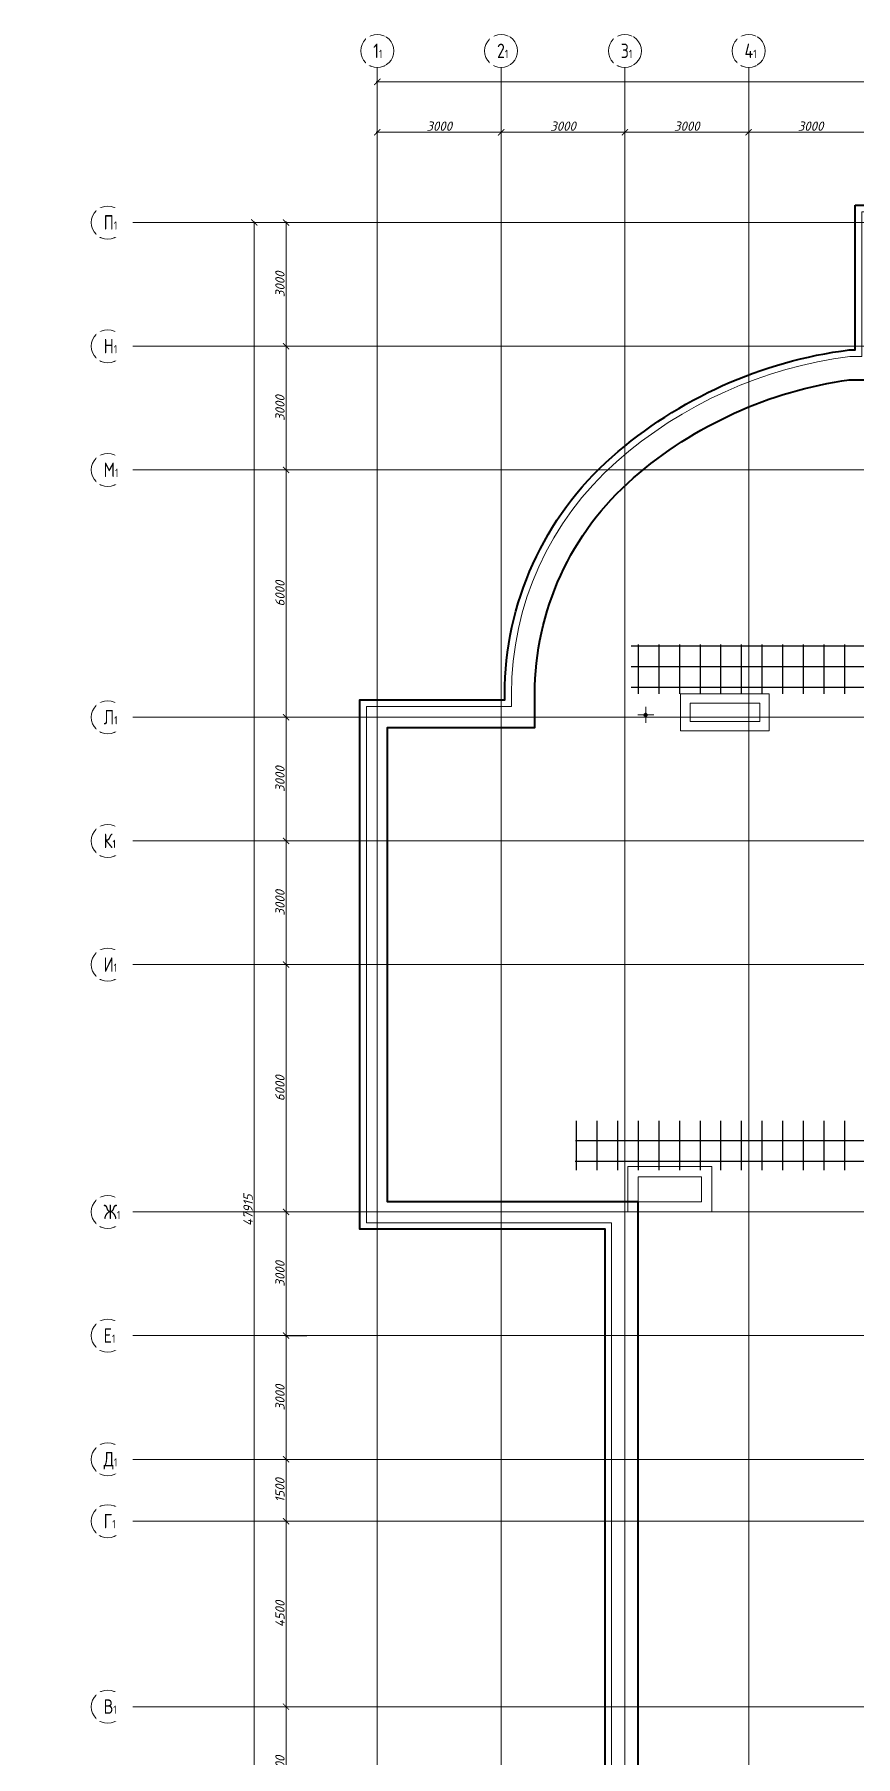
# Model space of a CAD drawing. Header units: millimetres. Extents: x 0 to 546, y 0 to 356.
# Drawn here: x 459.83 to 479.73, y 284.82 to 326.59 of the extents above; entities that cross this region are included whole.
import ezdxf
from ezdxf import colors
from ezdxf.entities.mleader import LeaderData, LeaderLine
from ezdxf.math import Vec2, Vec3

# ---------------------------------------------------------------- set-up
doc = ezdxf.new("R2010")
doc.units = ezdxf.units.MM
for name, pattern in [('ACAD_ISO02W100', [15, 12, -3]), ('CENTER', [2, 1.25, -0.25, 0.25, -0.25]), ('HIDDEN', [6, 4, -2])]:
    doc.linetypes.add(name, pattern=pattern)
for name, color, linetype, lineweight in [('_ВК-К1', 14, 'Continuous', 40), ('АР_Навесной фасад', 147, 'Continuous', 5), ('АР_Оси', 195, 'Continuous', 9), ('АР_Оси размеры', 164, 'Continuous', 9), ('АР_Отметки', 250, 'Continuous', 15), ('перекр 0.3', 181, 'Continuous', 30), ('Подвал', 250, 'Continuous', 30), ('пунктир', 251, 'Continuous', 13)]:
    doc.layers.add(name, color=color, linetype=linetype, lineweight=lineweight)
doc.layers.add('АР_Кровля дорожки', color=245, linetype='Continuous')
doc.styles.add('ISOCPEUR', font='isocpeur.ttf', dxfattribs={"width": 0.7})
doc.styles.add('ГОСТ 2.304', font='isocpeur.ttf', dxfattribs={"width": 0.7})
doc.styles.add('Мой', font='isocpeui.ttf')
doc.dimstyles.new('Размер в модели', dxfattribs={"dimscale": 0.5, "dimtxt": 0.45, "dimasz": 0.3, "dimexe": 0.05, "dimexo": 0.05, "dimgap": 0.07, "dimtad": 1, "dimdec": 0, "dimlfac": 1000, "dimzin": 1, "dimdsep": 46, "dimtxsty": 'Мой', "dimblk": 'ARCHTICK', "dimcen": 0, "dimdle": 0.05, "dimclrd": 7, "dimclre": 7, "dimclrt": 7, "dimadec": 7, "dimazin": 0, "dimtfac": 1, "dimtdec": 0, "dimtmove": 0, "dimatfit": 3, "dimfxl": 1, "dimfxlon": 1, "dimtolj": 1, "dimtzin": 9, "dimlwd": 13, "dimlwe": -1, "dimarcsym": 1})
pattern_1 = [(90, (955.47023, 333.7557), (-0.5, 3e-17), []), (180, (955.47023, 333.7557), (0, -0.5), [])]

# ---------------------------------------------------------------- blocks, each defined once
blk = doc.blocks.new('_ArchTick')
at = {"color": 0, "linetype": 'ByBlock', "const_width": 0.15}
blk.add_lwpolyline([(-0.5, -0.5), (0.5, 0.5)], dxfattribs=at)
blk = doc.blocks.new('*D213')
at = {"layer": 'АР_Оси размеры', "color": 7, "ltscale": 100, "transparency": 16777216}
for p, q in [((466.414, 286.024), (465.905, 286.024)), ((466.247, 283.024), (465.905, 283.024))]:
    blk.add_line(p, q, dxfattribs=at)
at = {"layer": 'АР_Оси размеры', "color": 7, "lineweight": 13, "ltscale": 100, "transparency": 16777216}
blk.add_line((465.93, 282.999), (465.93, 286.049), dxfattribs=at)
at = {"layer": 'АР_Оси размеры', "color": 7, "lineweight": 13, "ltscale": 100, "transparency": 16777216, "xscale": 0.15, "yscale": 0.15, "zscale": 0.15}
for p, rotation in [((465.93, 286.024), 90), ((465.93, 283.024), 270)]:
    blk.add_blockref('_ArchTick', p, dxfattribs=dict(at, rotation=rotation))
at = {"layer": 'АР_Оси размеры', "color": 7, "ltscale": 100, "transparency": 16777216, "insert": (465.782, 284.524), "char_height": 0.225, "attachment_point": 5, "rotation": 90, "style": 'Мой'}
blk.add_mtext('\\A1;3000', dxfattribs=at)
blk = doc.blocks.new('*D214')
at = {"layer": 'АР_Оси размеры', "color": 7, "ltscale": 100, "transparency": 16777216}
for p, q in [((466.43, 290.524), (465.905, 290.524)), ((466.414, 286.024), (465.905, 286.024))]:
    blk.add_line(p, q, dxfattribs=at)
at = {"layer": 'АР_Оси размеры', "color": 7, "lineweight": 13, "ltscale": 100, "transparency": 16777216}
blk.add_line((465.93, 285.999), (465.93, 290.549), dxfattribs=at)
at = {"layer": 'АР_Оси размеры', "color": 7, "lineweight": 13, "ltscale": 100, "transparency": 16777216, "xscale": 0.15, "yscale": 0.15, "zscale": 0.15}
for p, rotation in [((465.93, 290.524), 90), ((465.93, 286.024), 270)]:
    blk.add_blockref('_ArchTick', p, dxfattribs=dict(at, rotation=rotation))
at = {"layer": 'АР_Оси размеры', "color": 7, "ltscale": 100, "transparency": 16777216, "insert": (465.782, 288.274), "char_height": 0.225, "attachment_point": 5, "rotation": 90, "style": 'Мой'}
blk.add_mtext('\\A1;4500', dxfattribs=at)
blk = doc.blocks.new('*D215')
at = {"layer": 'АР_Оси размеры', "color": 7, "ltscale": 100, "transparency": 16777216}
for p, q in [((466.43, 292.024), (465.905, 292.024)), ((466.43, 290.524), (465.905, 290.524))]:
    blk.add_line(p, q, dxfattribs=at)
at = {"layer": 'АР_Оси размеры', "color": 7, "lineweight": 13, "ltscale": 100, "transparency": 16777216}
blk.add_line((465.93, 290.499), (465.93, 292.049), dxfattribs=at)
at = {"layer": 'АР_Оси размеры', "color": 7, "lineweight": 13, "ltscale": 100, "transparency": 16777216, "xscale": 0.15, "yscale": 0.15, "zscale": 0.15}
for p, rotation in [((465.93, 292.024), 90), ((465.93, 290.524), 270)]:
    blk.add_blockref('_ArchTick', p, dxfattribs=dict(at, rotation=rotation))
at = {"layer": 'АР_Оси размеры', "color": 7, "ltscale": 100, "transparency": 16777216, "insert": (465.782, 291.274), "char_height": 0.225, "attachment_point": 5, "rotation": 90, "style": 'Мой'}
blk.add_mtext('\\A1;1500', dxfattribs=at)
blk = doc.blocks.new('*D216')
at = {"layer": 'АР_Оси размеры', "color": 7, "ltscale": 100, "transparency": 16777216}
for p, q in [((466.328, 295.024), (465.905, 295.024)), ((466.43, 292.024), (465.905, 292.024))]:
    blk.add_line(p, q, dxfattribs=at)
at = {"layer": 'АР_Оси размеры', "color": 7, "lineweight": 13, "ltscale": 100, "transparency": 16777216}
blk.add_line((465.93, 291.999), (465.93, 295.049), dxfattribs=at)
at = {"layer": 'АР_Оси размеры', "color": 7, "lineweight": 13, "ltscale": 100, "transparency": 16777216, "xscale": 0.15, "yscale": 0.15, "zscale": 0.15}
for p, rotation in [((465.93, 295.024), 90), ((465.93, 292.024), 270)]:
    blk.add_blockref('_ArchTick', p, dxfattribs=dict(at, rotation=rotation))
at = {"layer": 'АР_Оси размеры', "color": 7, "ltscale": 100, "transparency": 16777216, "insert": (465.782, 293.524), "char_height": 0.225, "attachment_point": 5, "rotation": 90, "style": 'Мой'}
blk.add_mtext('\\A1;3000', dxfattribs=at)
blk = doc.blocks.new('*D217')
at = {"layer": 'АР_Оси размеры', "color": 7, "ltscale": 100, "transparency": 16777216}
for p, q in [((466.328, 298.024), (465.905, 298.024)), ((466.43, 295.024), (465.905, 295.024))]:
    blk.add_line(p, q, dxfattribs=at)
at = {"layer": 'АР_Оси размеры', "color": 7, "lineweight": 13, "ltscale": 100, "transparency": 16777216}
blk.add_line((465.93, 294.999), (465.93, 298.049), dxfattribs=at)
at = {"layer": 'АР_Оси размеры', "color": 7, "lineweight": 13, "ltscale": 100, "transparency": 16777216, "xscale": 0.15, "yscale": 0.15, "zscale": 0.15}
for p, rotation in [((465.93, 298.024), 90), ((465.93, 295.024), 270)]:
    blk.add_blockref('_ArchTick', p, dxfattribs=dict(at, rotation=rotation))
at = {"layer": 'АР_Оси размеры', "color": 7, "ltscale": 100, "transparency": 16777216, "insert": (465.782, 296.524), "char_height": 0.225, "attachment_point": 5, "rotation": 90, "style": 'Мой'}
blk.add_mtext('\\A1;3000', dxfattribs=at)
blk = doc.blocks.new('*D218')
at = {"layer": 'АР_Оси размеры', "color": 7, "ltscale": 100, "transparency": 16777216}
for p, q in [((466.43, 304.024), (465.905, 304.024)), ((466.328, 298.024), (465.905, 298.024))]:
    blk.add_line(p, q, dxfattribs=at)
at = {"layer": 'АР_Оси размеры', "color": 7, "lineweight": 13, "ltscale": 100, "transparency": 16777216}
blk.add_line((465.93, 297.999), (465.93, 304.049), dxfattribs=at)
at = {"layer": 'АР_Оси размеры', "color": 7, "lineweight": 13, "ltscale": 100, "transparency": 16777216, "xscale": 0.15, "yscale": 0.15, "zscale": 0.15}
for p, rotation in [((465.93, 304.024), 90), ((465.93, 298.024), 270)]:
    blk.add_blockref('_ArchTick', p, dxfattribs=dict(at, rotation=rotation))
at = {"layer": 'АР_Оси размеры', "color": 7, "ltscale": 100, "transparency": 16777216, "insert": (465.782, 301.024), "char_height": 0.225, "attachment_point": 5, "rotation": 90, "style": 'Мой'}
blk.add_mtext('\\A1;6000', dxfattribs=at)
blk = doc.blocks.new('*D219')
at = {"layer": 'АР_Оси размеры', "color": 7, "ltscale": 100, "transparency": 16777216}
for p, q in [((466.416, 307.024), (465.905, 307.024)), ((466.43, 304.024), (465.905, 304.024))]:
    blk.add_line(p, q, dxfattribs=at)
at = {"layer": 'АР_Оси размеры', "color": 7, "lineweight": 13, "ltscale": 100, "transparency": 16777216}
blk.add_line((465.93, 303.999), (465.93, 307.049), dxfattribs=at)
at = {"layer": 'АР_Оси размеры', "color": 7, "lineweight": 13, "ltscale": 100, "transparency": 16777216, "xscale": 0.15, "yscale": 0.15, "zscale": 0.15}
for p, rotation in [((465.93, 307.024), 90), ((465.93, 304.024), 270)]:
    blk.add_blockref('_ArchTick', p, dxfattribs=dict(at, rotation=rotation))
at = {"layer": 'АР_Оси размеры', "color": 7, "ltscale": 100, "transparency": 16777216, "insert": (465.782, 305.524), "char_height": 0.225, "attachment_point": 5, "rotation": 90, "style": 'Мой'}
blk.add_mtext('\\A1;3000', dxfattribs=at)
blk = doc.blocks.new('*D220')
at = {"layer": 'АР_Оси размеры', "color": 7, "ltscale": 100, "transparency": 16777216}
for p, q in [((466.416, 310.024), (465.905, 310.024)), ((466.43, 307.024), (465.905, 307.024))]:
    blk.add_line(p, q, dxfattribs=at)
at = {"layer": 'АР_Оси размеры', "color": 7, "lineweight": 13, "ltscale": 100, "transparency": 16777216}
blk.add_line((465.93, 306.999), (465.93, 310.049), dxfattribs=at)
at = {"layer": 'АР_Оси размеры', "color": 7, "lineweight": 13, "ltscale": 100, "transparency": 16777216, "xscale": 0.15, "yscale": 0.15, "zscale": 0.15}
for p, rotation in [((465.93, 310.024), 90), ((465.93, 307.024), 270)]:
    blk.add_blockref('_ArchTick', p, dxfattribs=dict(at, rotation=rotation))
at = {"layer": 'АР_Оси размеры', "color": 7, "ltscale": 100, "transparency": 16777216, "insert": (465.782, 308.524), "char_height": 0.225, "attachment_point": 5, "rotation": 90, "style": 'Мой'}
blk.add_mtext('\\A1;3000', dxfattribs=at)
blk = doc.blocks.new('*D221')
at = {"layer": 'АР_Оси размеры', "color": 7, "ltscale": 100, "transparency": 16777216}
for p, q in [((466.43, 316.024), (465.905, 316.024)), ((466.416, 310.024), (465.905, 310.024))]:
    blk.add_line(p, q, dxfattribs=at)
at = {"layer": 'АР_Оси размеры', "color": 7, "lineweight": 13, "ltscale": 100, "transparency": 16777216}
blk.add_line((465.93, 309.999), (465.93, 316.049), dxfattribs=at)
at = {"layer": 'АР_Оси размеры', "color": 7, "lineweight": 13, "ltscale": 100, "transparency": 16777216, "xscale": 0.15, "yscale": 0.15, "zscale": 0.15}
for p, rotation in [((465.93, 316.024), 90), ((465.93, 310.024), 270)]:
    blk.add_blockref('_ArchTick', p, dxfattribs=dict(at, rotation=rotation))
at = {"layer": 'АР_Оси размеры', "color": 7, "ltscale": 100, "transparency": 16777216, "insert": (465.782, 313.024), "char_height": 0.225, "attachment_point": 5, "rotation": 90, "style": 'Мой'}
blk.add_mtext('\\A1;6000', dxfattribs=at)
blk = doc.blocks.new('*D222')
at = {"layer": 'АР_Оси размеры', "color": 7, "ltscale": 100, "transparency": 16777216}
for p, q in [((466.416, 319.024), (465.905, 319.024)), ((466.43, 316.024), (465.905, 316.024))]:
    blk.add_line(p, q, dxfattribs=at)
at = {"layer": 'АР_Оси размеры', "color": 7, "lineweight": 13, "ltscale": 100, "transparency": 16777216}
blk.add_line((465.93, 315.999), (465.93, 319.049), dxfattribs=at)
at = {"layer": 'АР_Оси размеры', "color": 7, "lineweight": 13, "ltscale": 100, "transparency": 16777216, "xscale": 0.15, "yscale": 0.15, "zscale": 0.15}
for p, rotation in [((465.93, 319.024), 90), ((465.93, 316.024), 270)]:
    blk.add_blockref('_ArchTick', p, dxfattribs=dict(at, rotation=rotation))
at = {"layer": 'АР_Оси размеры', "color": 7, "ltscale": 100, "transparency": 16777216, "insert": (465.782, 317.524), "char_height": 0.225, "attachment_point": 5, "rotation": 90, "style": 'Мой'}
blk.add_mtext('\\A1;3000', dxfattribs=at)
blk = doc.blocks.new('*D223')
at = {"layer": 'АР_Оси размеры', "color": 7, "ltscale": 100, "transparency": 16777216}
for p, q in [((466.416, 322.024), (465.905, 322.024)), ((466.43, 319.024), (465.905, 319.024))]:
    blk.add_line(p, q, dxfattribs=at)
at = {"layer": 'АР_Оси размеры', "color": 7, "lineweight": 13, "ltscale": 100, "transparency": 16777216}
blk.add_line((465.93, 318.999), (465.93, 322.049), dxfattribs=at)
at = {"layer": 'АР_Оси размеры', "color": 7, "lineweight": 13, "ltscale": 100, "transparency": 16777216, "xscale": 0.15, "yscale": 0.15, "zscale": 0.15}
for p, rotation in [((465.93, 322.024), 90), ((465.93, 319.024), 270)]:
    blk.add_blockref('_ArchTick', p, dxfattribs=dict(at, rotation=rotation))
at = {"layer": 'АР_Оси размеры', "color": 7, "ltscale": 100, "transparency": 16777216, "insert": (465.782, 320.524), "char_height": 0.225, "attachment_point": 5, "rotation": 90, "style": 'Мой'}
blk.add_mtext('\\A1;3000', dxfattribs=at)
blk = doc.blocks.new('*D224')
at = {"layer": 'АР_Оси размеры', "color": 7, "ltscale": 100, "transparency": 16777216}
for p, q in [((465.128, 322.024), (465.184, 322.024)), ((465.128, 274.109), (465.184, 274.109))]:
    blk.add_line(p, q, dxfattribs=at)
at = {"layer": 'АР_Оси размеры', "color": 7, "lineweight": 13, "ltscale": 100, "transparency": 16777216}
blk.add_line((465.159, 322.049), (465.159, 274.084), dxfattribs=at)
at = {"layer": 'АР_Оси размеры', "color": 7, "lineweight": 13, "ltscale": 100, "transparency": 16777216, "xscale": 0.15, "yscale": 0.15, "zscale": 0.15}
for p, rotation in [((465.159, 322.024), 90), ((465.159, 274.109), 270)]:
    blk.add_blockref('_ArchTick', p, dxfattribs=dict(at, rotation=rotation))
at = {"layer": 'АР_Оси размеры', "color": 7, "ltscale": 100, "transparency": 16777216, "insert": (465.01, 298.067), "char_height": 0.225, "attachment_point": 5, "rotation": 90, "style": 'Мой'}
blk.add_mtext('\\A1;47915', dxfattribs=at)
blk = doc.blocks.new('*D183')
at = {"layer": 'АР_Оси размеры', "color": 7, "lineweight": 13, "ltscale": 100, "transparency": 16777216}
blk.add_line((468.117, 324.214), (471.167, 324.214), dxfattribs=at)
at = {"layer": 'АР_Оси размеры', "color": 7, "ltscale": 100, "transparency": 16777216}
for p, q in [((468.142, 323.945), (468.142, 324.239)), ((471.142, 323.945), (471.142, 324.239))]:
    blk.add_line(p, q, dxfattribs=at)
at = {"layer": 'АР_Оси размеры', "color": 7, "lineweight": 13, "ltscale": 100, "transparency": 16777216, "xscale": 0.15, "yscale": 0.15, "zscale": 0.15, "rotation": 180}
blk.add_blockref('_ArchTick', (468.142, 324.214), dxfattribs=at)
at = {"layer": 'АР_Оси размеры', "color": 7, "lineweight": 13, "ltscale": 100, "transparency": 16777216, "xscale": 0.15, "yscale": 0.15, "zscale": 0.15}
blk.add_blockref('_ArchTick', (471.142, 324.214), dxfattribs=at)
at = {"layer": 'АР_Оси размеры', "color": 7, "ltscale": 100, "transparency": 16777216, "insert": (469.642, 324.362), "char_height": 0.225, "attachment_point": 5, "style": 'Мой'}
blk.add_mtext('\\A1;3000', dxfattribs=at)
blk = doc.blocks.new('*D184')
at = {"layer": 'АР_Оси размеры', "color": 7, "ltscale": 100, "transparency": 16777216}
for p, q in [((474.142, 324.714), (474.142, 324.189)), ((471.142, 323.945), (471.142, 324.239))]:
    blk.add_line(p, q, dxfattribs=at)
at = {"layer": 'АР_Оси размеры', "color": 7, "lineweight": 13, "ltscale": 100, "transparency": 16777216}
blk.add_line((471.117, 324.214), (474.167, 324.214), dxfattribs=at)
at = {"layer": 'АР_Оси размеры', "color": 7, "lineweight": 13, "ltscale": 100, "transparency": 16777216, "xscale": 0.15, "yscale": 0.15, "zscale": 0.15, "rotation": 180}
blk.add_blockref('_ArchTick', (471.142, 324.214), dxfattribs=at)
at = {"layer": 'АР_Оси размеры', "color": 7, "lineweight": 13, "ltscale": 100, "transparency": 16777216, "xscale": 0.15, "yscale": 0.15, "zscale": 0.15}
blk.add_blockref('_ArchTick', (474.142, 324.214), dxfattribs=at)
at = {"layer": 'АР_Оси размеры', "color": 7, "ltscale": 100, "transparency": 16777216, "insert": (472.642, 324.362), "char_height": 0.225, "attachment_point": 5, "style": 'Мой'}
blk.add_mtext('\\A1;3000', dxfattribs=at)
blk = doc.blocks.new('*D185')
at = {"layer": 'АР_Оси размеры', "color": 7, "ltscale": 100, "transparency": 16777216}
for p, q in [((474.142, 324.714), (474.142, 324.189)), ((477.142, 324.714), (477.142, 324.189))]:
    blk.add_line(p, q, dxfattribs=at)
at = {"layer": 'АР_Оси размеры', "color": 7, "lineweight": 13, "ltscale": 100, "transparency": 16777216}
blk.add_line((474.117, 324.214), (477.167, 324.214), dxfattribs=at)
at = {"layer": 'АР_Оси размеры', "color": 7, "lineweight": 13, "ltscale": 100, "transparency": 16777216, "xscale": 0.15, "yscale": 0.15, "zscale": 0.15, "rotation": 180}
blk.add_blockref('_ArchTick', (474.142, 324.214), dxfattribs=at)
at = {"layer": 'АР_Оси размеры', "color": 7, "lineweight": 13, "ltscale": 100, "transparency": 16777216, "xscale": 0.15, "yscale": 0.15, "zscale": 0.15}
blk.add_blockref('_ArchTick', (477.142, 324.214), dxfattribs=at)
at = {"layer": 'АР_Оси размеры', "color": 7, "ltscale": 100, "transparency": 16777216, "insert": (475.642, 324.362), "char_height": 0.225, "attachment_point": 5, "style": 'Мой'}
blk.add_mtext('\\A1;3000', dxfattribs=at)
blk = doc.blocks.new('*D186')
at = {"layer": 'АР_Оси размеры', "color": 7, "ltscale": 100, "transparency": 16777216}
for p, q in [((477.142, 324.714), (477.142, 324.189)), ((480.142, 324.571), (480.142, 324.189))]:
    blk.add_line(p, q, dxfattribs=at)
at = {"layer": 'АР_Оси размеры', "color": 7, "lineweight": 13, "ltscale": 100, "transparency": 16777216}
blk.add_line((477.117, 324.214), (480.167, 324.214), dxfattribs=at)
at = {"layer": 'АР_Оси размеры', "color": 7, "lineweight": 13, "ltscale": 100, "transparency": 16777216, "xscale": 0.15, "yscale": 0.15, "zscale": 0.15, "rotation": 180}
blk.add_blockref('_ArchTick', (477.142, 324.214), dxfattribs=at)
at = {"layer": 'АР_Оси размеры', "color": 7, "lineweight": 13, "ltscale": 100, "transparency": 16777216, "xscale": 0.15, "yscale": 0.15, "zscale": 0.15}
blk.add_blockref('_ArchTick', (480.142, 324.214), dxfattribs=at)
at = {"layer": 'АР_Оси размеры', "color": 7, "ltscale": 100, "transparency": 16777216, "insert": (478.642, 324.362), "char_height": 0.225, "attachment_point": 5, "style": 'Мой'}
blk.add_mtext('\\A1;3000', dxfattribs=at)
blk = doc.blocks.new('*D203')
at = {"layer": 'АР_Оси размеры', "color": 7, "lineweight": 13, "ltscale": 100, "transparency": 16777216}
blk.add_line((468.117, 325.437), (531.677, 325.437), dxfattribs=at)
at = {"layer": 'АР_Оси размеры', "color": 7, "ltscale": 100, "transparency": 16777216}
for p, q in [((468.142, 325.437), (468.142, 325.462)), ((531.652, 325.437), (531.652, 325.462))]:
    blk.add_line(p, q, dxfattribs=at)
at = {"layer": 'АР_Оси размеры', "color": 7, "lineweight": 13, "ltscale": 100, "transparency": 16777216, "xscale": 0.15, "yscale": 0.15, "zscale": 0.15, "rotation": 180}
blk.add_blockref('_ArchTick', (468.142, 325.437), dxfattribs=at)
at = {"layer": 'АР_Оси размеры', "color": 7, "lineweight": 13, "ltscale": 100, "transparency": 16777216, "xscale": 0.15, "yscale": 0.15, "zscale": 0.15}
blk.add_blockref('_ArchTick', (531.652, 325.437), dxfattribs=at)
at = {"layer": 'АР_Оси размеры', "color": 7, "ltscale": 100, "transparency": 16777216, "insert": (499.897, 325.584), "char_height": 0.225, "attachment_point": 5, "style": 'Мой'}
blk.add_mtext('\\A1;63510', dxfattribs=at)
blk = doc.blocks.new('_DotSmall')
at = {"color": 0, "linetype": 'ByBlock', "const_width": 0.5}
blk.add_lwpolyline([(-0.0625, 0, 1), (0.0625, 0, 1)], format="xyb", close=True, dxfattribs=at)
blk = doc.blocks.new('A$C6552fe61')
at = {"layer": '_ВК-К1', "color": 18, "lineweight": 9, "ltscale": 100, "true_color": 0x000000}
for p, q in [((-195, 0), (195, 0)), ((0, 192), (0, -192))]:
    blk.add_line(p, q, dxfattribs=at)
blk = doc.blocks.new('прпр')
at = {"layer": 'АР_Кровля дорожки', "ltscale": 120, "true_color": 0x636466}
h = blk.add_hatch(dxfattribs=at)
h.set_pattern_fill('ANSI37', color=251, scale=4, angle=45, double=1)
h.set_pattern_definition(pattern_1)
h.paths.add_polyline_path([(474.292, 310.5939), (474.2923, 311.7916), (489.5465, 311.7916), (489.5462, 310.5939)])
h = blk.add_hatch(dxfattribs=at)
h.set_pattern_fill('ANSI37', color=251, scale=4, angle=45, double=1)
h.set_pattern_definition(pattern_1)
h.paths.add_polyline_path([(472.9409, 299.037), (472.9412, 300.2347), (483.775, 300.2347), (483.7747, 299.037)])
at = {"layer": '_ВК-К1', "color": 18, "lineweight": 9, "ltscale": 100, "true_color": 0x000000}
for p, q in [((474.5622, 310.0818), (474.734, 310.0818)), ((474.6481, 310.1943), (474.6481, 309.9693))]:
    blk.add_line(p, q, dxfattribs=at)
at = {"layer": '_ВК-К1', "color": 18, "lineweight": 40, "ltscale": 100, "true_color": 0x000000}
blk.add_circle((474.6481, 310.0818), 0.03, dxfattribs=at)
at = {"layer": 'АР_Навесной фасад', "color": 18, "lineweight": 40, "ltscale": 100, "true_color": 0x000000}
for points in [[(479.7211, 322.4442), (489.5611, 322.4442), (489.5611, 319.4442), (497.7211, 319.4442), (497.7211, 322.9542), (506.0616, 322.9542), (506.0611, 319.4442), (532.0711, 319.4442), (532.0711, 309.6042), (528.5611, 309.6042), (528.5611, 306.4742), (499.0204, 306.4742), (499.0204, 306.3342, -0.1768281), (496.2505, 300.1328, -0.1882125), (489.701, 297.1394), (489.561, 297.1394), (489.561, 293.9592), (492.691, 293.9592), (492.691, 291.0292), (495.8111, 291.0292), (495.8111, 282.6892)], [(473.661, 273.3092), (473.661, 297.6042), (467.7211, 297.6042), (467.7211, 310.4442), (471.2309, 310.4442), (471.2309, 310.5842, -0.2153269), (473.8298, 316.3391, -0.1503938), (479.5811, 318.9344), (479.7211, 318.9344), (479.7211, 322.4442)], [(495.142, 288.5192), (495.1411, 283.4892), (491.211, 283.4892), (491.211, 283.3592), (485.821, 283.3592), (485.821, 274.9092), (481.5755, 274.9092), (481.0391, 274.9092), (480.0211, 274.9092), (480.0211, 274.1092), (474.461, 274.1092), (474.461, 298.2742), (468.3911, 298.2742), (468.3911, 309.7742), (471.9583, 309.7742), (471.9581, 310.5892, -0.217119), (474.3507, 315.8286, -0.1455458), (479.5804, 318.2075), (480.3911, 318.2075), (480.3911, 321.7742), (488.8911, 321.7742), (488.8911, 319.1242)]]:
    blk.add_lwpolyline(points, format="xyb", dxfattribs=at)
at = {"layer": 'АР_Оси', "linetype": 'CENTER', "ltscale": 1000}
for p, q in [((468.1423, 325.7866), (468.1423, 270.0543)), ((471.1423, 325.7866), (471.1423, 270.0543)), ((474.1423, 325.7866), (474.1423, 270.0543)), ((477.1423, 325.7866), (477.1423, 270.0543)), ((462.0087, 322.0242), (545.1871, 322.0242)), ((462.0087, 319.0242), (545.1871, 319.0242)), ((462.0087, 316.0242), (545.1871, 316.0242)), ((462.0087, 310.0242), (545.1871, 310.0242)), ((462.0087, 307.0242), (545.1871, 307.0242)), ((462.0087, 304.0242), (545.1871, 304.0242)), ((462.0087, 298.0242), (545.1871, 298.0242)), ((462.0087, 295.0242), (545.1871, 295.0242)), ((462.0087, 292.0242), (545.1871, 292.0242)), ((462.0087, 290.5242), (545.1871, 290.5242)), ((462.0087, 286.0242), (545.1871, 286.0242))]:
    blk.add_line(p, q, dxfattribs=at)
at = {"layer": 'АР_Оси', "ltscale": 0.5}
for centre in [(468.1423, 326.1866), (471.1423, 326.1866), (474.1423, 326.1866), (477.1423, 326.1866), (461.6087, 322.0242), (461.6087, 319.0242), (461.6087, 316.0242), (461.6087, 310.0242), (461.6087, 307.0242), (461.6087, 304.0242), (461.6087, 298.0242), (461.6087, 295.0242), (461.6087, 292.0242), (461.6087, 290.5242), (461.6087, 286.0242)]:
    blk.add_circle(centre, 0.4, dxfattribs=at)
at = {"layer": 'перекр 0.3', "color": 7, "linetype": 'HIDDEN', "lineweight": 5, "ltscale": 50}
for points in [[(475.4921, 309.6942), (477.6424, 309.6942), (477.6424, 310.5939), (475.4921, 310.5939)], [(475.7221, 309.9242), (477.4124, 309.9242), (477.4124, 310.3639), (475.7221, 310.3639)], [(474.211, 298.0242), (476.2482, 298.0242), (476.2482, 299.1242), (474.211, 299.1242)], [(474.461, 298.2742), (475.9982, 298.2742), (475.9982, 298.8742), (474.461, 298.8742)]]:
    blk.add_lwpolyline(points, close=True, dxfattribs=at)
at = {"layer": 'пунктир', "color": 2, "linetype": 'ACAD_ISO02W100', "ltscale": 50}
blk.add_lwpolyline([(473.821, 273.4692), (473.821, 297.7642), (467.8811, 297.7642), (467.8811, 310.2842), (471.3909, 310.2842), (471.3909, 310.5842, -0.2153269), (473.9355, 316.2191, -0.1501518), (479.5912, 318.7744), (479.8811, 318.7744), (479.8811, 322.2842), (489.4011, 322.2842), (489.4011, 319.2842), (497.8811, 319.2842), (497.8811, 322.7942), (505.9016, 322.7942), (505.9011, 319.2842), (531.9111, 319.2842)], format="xyb", dxfattribs=at)
at = {"layer": 'Подвал', "lineweight": 13, "ltscale": 500, "xscale": 0.001, "yscale": 0.001, "zscale": 0.001}
blk.add_blockref('A$C6552fe61', (474.6481, 310.0818), dxfattribs=at)
at = {"layer": 'АР_Оси размеры', "ltscale": 100}
for base, p1, p2, picture, middle in [((474.1423, 324.2143), (471.1423, 323.9204), (474.1423, 325.1841), '*D184', (472.6423, 324.3618)), ((477.1423, 324.2143), (474.1423, 325.1841), (477.1423, 324.802), '*D185', (475.6423, 324.3618)), ((480.1423, 324.2143), (477.1423, 324.802), (480.1423, 324.5963), '*D186', (478.6423, 324.3618)), ((471.1423, 324.2143), (468.1423, 323.9204), (471.1423, 323.9204), '*D183', (469.6423, 324.3618))]:
    dim = blk.add_linear_dim(base=base, p1=p1, p2=p2, dimstyle='Размер в модели', dxfattribs=at)
    dim.commit()
    dim.dimension.update_dxf_attribs({"geometry": picture, "text_midpoint": middle})
for base, p1, p2, picture, middle in [((465.1591, 274.1092), (465.1033, 322.0242), (465.1033, 274.1092), '*D224', (465.0102, 298.0667)), ((465.9297, 322.0242), (466.5839, 319.0242), (466.4409, 322.0242), '*D223', (465.7822, 320.5242)), ((465.9297, 319.0242), (466.5839, 316.0242), (466.4409, 319.0242), '*D222', (465.7822, 317.5242)), ((465.9297, 316.0242), (466.4409, 310.0242), (466.5891, 316.0242), '*D221', (465.7822, 313.0242)), ((465.9297, 310.0242), (466.5839, 307.0242), (466.4409, 310.0242), '*D220', (465.7822, 308.5242)), ((465.9297, 307.0242), (466.5839, 304.0242), (466.4409, 307.0242), '*D219', (465.7822, 305.5242)), ((465.9297, 304.0242), (466.3531, 298.0242), (466.5839, 304.0242), '*D218', (465.7822, 301.0242)), ((465.9297, 298.0242), (466.4926, 295.0242), (466.3531, 298.0242), '*D217', (465.7822, 296.5242)), ((465.9297, 295.0242), (466.4926, 292.0242), (466.3531, 295.0242), '*D216', (465.7822, 293.5242)), ((465.9297, 292.0242), (466.4926, 290.5242), (466.4926, 292.0242), '*D215', (465.7822, 291.2742)), ((465.9297, 290.5242), (466.4386, 286.0242), (466.4926, 290.5242), '*D214', (465.7822, 288.2742)), ((465.9297, 286.0242), (466.2716, 283.0242), (466.4386, 286.0242), '*D213', (465.7822, 284.5242))]:
    dim = blk.add_linear_dim(base=base, p1=p1, p2=p2, angle=90, dimstyle='Размер в модели', dxfattribs=at)
    dim.commit()
    dim.dimension.update_dxf_attribs({"geometry": picture, "text_midpoint": middle})
at = {"layer": 'АР_Оси', "char_height": 0.35, "attachment_point": 1, "line_spacing_factor": 1.149209, "style": 'ГОСТ 2.304', "bg_fill": 2}
for s, insert, width in [('{\\W0.8;1\\H0.57143x;1}', (468.0425, 326.3644), 0.123867), ('{\\W0.8;2\\H0.57143x;1}', (471.0425, 326.3644), 0.123867), ('{\\W0.8;3\\H0.57143x;1}', (474.0425, 326.3644), 0.123867), ('{\\W0.8;4\\H0.57143x;1}', (477.0425, 326.3644), 0.123867), ('{\\W0.8;П\\H0.57143x;1}', (461.5088, 322.202), 0.52882), ('{\\W0.8;Н\\H0.57143x;1}', (461.5088, 319.202), 0.52882), ('{\\W0.8;М\\H0.57143x;1}', (461.5088, 316.202), 0.52882), ('{\\W0.8;Л\\H0.57143x;1}', (461.5088, 310.202), 0.52882), ('{\\W0.8;К\\H0.57143x;1}', (461.5088, 307.202), 0.52882), ('{\\W0.8;И\\H0.57143x;1}', (461.5088, 304.202), 0.52882), ('{\\W0.8;Ж\\H0.57143x;1}', (461.5088, 298.202), 0.52882), ('{\\W0.8;Е\\H0.57143x;1}', (461.5088, 295.202), 0.52882), ('{\\W0.8;Д\\H0.57143x;1}', (461.5088, 292.202), 0.52882), ('{\\W0.8;Г\\H0.57143x;1}', (461.5088, 290.702), 0.52882), ('{\\W0.8;В\\H0.57143x;1}', (461.5088, 286.202), 0.52882)]:
    blk.add_mtext(s, dxfattribs=dict(at, insert=insert, width=width))
at = {"layer": 'АР_Оси размеры', "ltscale": 100}
dim = blk.add_linear_dim(base=(531.6523, 325.4366), p1=(468.1423, 325.4366), p2=(531.6523, 325.4366), dimstyle='Размер в модели', dxfattribs=at)
dim.commit()
dim.dimension.update_dxf_attribs({"geometry": '*D203', "text_midpoint": (499.8973, 325.5841)})
at = {"layer": 'АР_Отметки'}
ml = blk.add_multileader_mtext('Standard', dxfattribs=at)
ml.set_content('Л.4', color=256, style='ISOCPEUR')
ml.set_leader_properties(color=256, linetype='Continuous', lineweight=-1)
ml.set_arrow_properties(name='DOTSMALL')
ml.build(insert=Vec2(0, 0))
ml.multileader.update_dxf_attribs({"has_text_frame": 1, "text_left_attachment_type": 4, "text_right_attachment_type": 4, "dogleg_length": 100, "arrow_head_size": 0.18})
ctx = ml.context
ctx.base_point, ctx.char_height, ctx.arrow_head_size, ctx.landing_gap_size, ctx.plane_origin = Vec3(147622.5144, 168748.553), 0.25, 0.18, 0.05, Vec3(526.7959, 309.402)
ctx.left_attachment, ctx.right_attachment = 4, 4
notes = []
notes.append((ctx, [(0, (0, 0, 0), (0, 0), (1, 0), 1, [])]))
ctx.mtext.insert, ctx.mtext.width, ctx.mtext.line_spacing_style, ctx.mtext.flow_direction = Vec3(499.4622, 321.3584), 0.852697, 2, 5
ml = blk.add_multileader_mtext('Standard', dxfattribs=at)
ml.set_content('+11,550', color=256, style='ISOCPEUR')
ml.set_leader_properties(color=256, linetype='Continuous', lineweight=-1)
ml.set_arrow_properties(name='DOTSMALL')
ml.build(insert=Vec2(0, 0))
ml.multileader.update_dxf_attribs({"has_text_frame": 1, "text_left_attachment_type": 4, "text_right_attachment_type": 4, "dogleg_length": 100, "arrow_head_size": 0.18})
ctx = ml.context
ctx.base_point, ctx.char_height, ctx.arrow_head_size, ctx.landing_gap_size, ctx.plane_origin = Vec3(147621.9099, 168747.9026), 0.25, 0.18, 0.05, Vec3(496.6465, 319.7835)
ctx.left_attachment, ctx.right_attachment = 4, 4
notes.append((ctx, [(0, (0, 0, 0), (0, 0), (1, 0), 1, [])]))
ctx.mtext.insert, ctx.mtext.width, ctx.mtext.line_spacing_style, ctx.mtext.flow_direction = Vec3(498.8577, 320.708), 0.852697, 2, 5
ml = blk.add_multileader_mtext('Standard', dxfattribs=at)
ml.set_content('+11,550', color=256, style='ISOCPEUR')
ml.set_leader_properties(color=256, linetype='Continuous', lineweight=-1)
ml.set_arrow_properties(name='DOTSMALL')
ml.build(insert=Vec2(0, 0))
ml.multileader.update_dxf_attribs({"has_text_frame": 1, "text_left_attachment_type": 4, "text_right_attachment_type": 4, "dogleg_length": 100, "arrow_head_size": 0.18})
ctx = ml.context
ctx.base_point, ctx.char_height, ctx.arrow_head_size, ctx.landing_gap_size, ctx.plane_origin = Vec3(147621.9099, 168747.9026), 0.25, 0.18, 0.05, Vec3(496.6465, 319.7835)
ctx.left_attachment, ctx.right_attachment = 4, 4
notes.append((ctx, [(0, (0, 0, 0), (0, 0), (1, 0), 1, [])]))
ctx.mtext.insert, ctx.mtext.width, ctx.mtext.line_spacing_style, ctx.mtext.flow_direction = Vec3(498.8577, 320.708), 0.852697, 2, 5
ml = blk.add_multileader_mtext('Standard', dxfattribs=at)
ml.set_content('+13,200', color=256, style='ISOCPEUR')
ml.set_leader_properties(color=256, linetype='Continuous', lineweight=-1)
ml.set_arrow_properties(name='DOTSMALL')
ml.build(insert=Vec2(0, 0))
ml.multileader.update_dxf_attribs({"has_text_frame": 1, "text_left_attachment_type": 4, "text_right_attachment_type": 4, "dogleg_length": 100, "arrow_head_size": 0.18})
ctx = ml.context
ctx.base_point, ctx.char_height, ctx.arrow_head_size, ctx.landing_gap_size, ctx.plane_origin = Vec3(147627.0658, 168747.8362), 0.25, 0.18, 0.05, Vec3(501.6465, 320.5285)
ctx.left_attachment, ctx.right_attachment = 4, 4
notes.append((ctx, [(0, (0, 0, 0), (0, 0), (1, 0), 1, [])]))
ctx.mtext.insert, ctx.mtext.width, ctx.mtext.line_spacing_style, ctx.mtext.flow_direction = Vec3(504.0135, 320.6416), 0.852697, 2, 5
ml = blk.add_multileader_mtext('Standard', dxfattribs=at)
ml.set_content('+13,340', color=256, style='ISOCPEUR')
ml.set_leader_properties(color=256, linetype='Continuous', lineweight=-1)
ml.set_arrow_properties(name='DOTSMALL')
ml.build(insert=Vec2(0, 0))
ml.multileader.update_dxf_attribs({"has_text_frame": 1, "text_left_attachment_type": 4, "text_right_attachment_type": 4, "dogleg_length": 100, "arrow_head_size": 0.18})
ctx = ml.context
ctx.base_point, ctx.char_height, ctx.arrow_head_size, ctx.landing_gap_size, ctx.plane_origin = Vec3(147626.95, 168746.2444), 0.25, 0.18, 0.05, Vec3(502.3289, 319.0113)
ctx.left_attachment, ctx.right_attachment = 4, 4
notes.append((ctx, [(0, (0, 0, 0), (0, 0), (1, 0), 1, [])]))
ctx.mtext.insert, ctx.mtext.width, ctx.mtext.line_spacing_style, ctx.mtext.flow_direction = Vec3(503.8977, 319.0498), 0.852697, 2, 5
ml = blk.add_multileader_mtext('Standard', dxfattribs=at)
ml.set_content('+13,340', color=256, style='ISOCPEUR')
ml.set_leader_properties(color=256, linetype='Continuous', lineweight=-1)
ml.set_arrow_properties(name='DOTSMALL')
ml.build(insert=Vec2(0, 0))
ml.multileader.update_dxf_attribs({"has_text_frame": 1, "text_left_attachment_type": 4, "text_right_attachment_type": 4, "dogleg_length": 100, "arrow_head_size": 0.18})
ctx = ml.context
ctx.base_point, ctx.char_height, ctx.arrow_head_size, ctx.landing_gap_size, ctx.plane_origin = Vec3(147616.3096, 168716.4154), 0.25, 0.18, 0.05, Vec3(493.126, 287.1768)
ctx.left_attachment, ctx.right_attachment = 4, 4
notes.append((ctx, [(0, (0, 0, 0), (0, 0), (1, 0), 1, [])]))
ctx.mtext.insert, ctx.mtext.width, ctx.mtext.defined_height, ctx.mtext.line_spacing_style, ctx.mtext.flow_direction = Vec3(493.2574, 289.2208), 0.696035, 0.7765, 2, 5
for ctx, leaders in notes:
    for number, flags, end, landing, length, lines in leaders:
        leader = LeaderData()
        leader.index, (leader.has_last_leader_line, leader.has_dogleg_vector, leader.attachment_direction) = number, flags
        leader.last_leader_point, leader.dogleg_vector, leader.dogleg_length = Vec3(end), Vec3(landing), length
        for number, points, colour, breaks in lines:
            line = LeaderLine()
            line.index, line.vertices, line.color, line.breaks = number, Vec3.list(points), colors.encode_raw_color(colour), breaks
            leader.lines.append(line)
        ctx.leaders.append(leader)

msp = doc.modelspace()

# ---------------------------------------------------------------- block references
msp.add_blockref('прпр', (0, 0))

doc.saveas('drawing.dxf')
